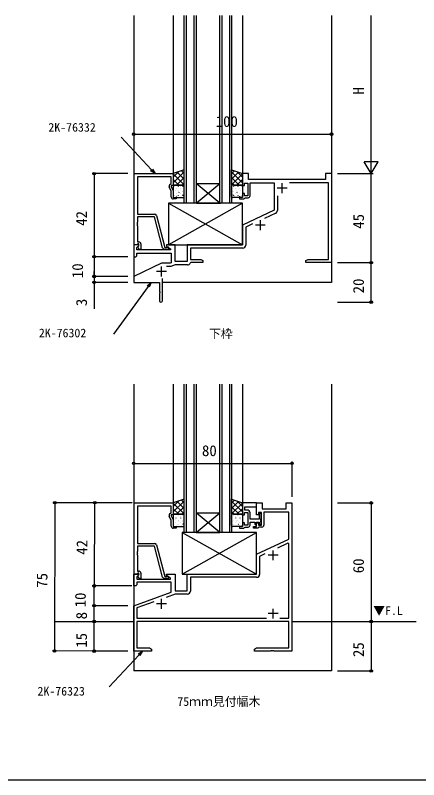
# Model space of a CAD drawing. Units: millimetres, scale not verified. Extents: x -437 to 438, y -344 to 341.
# Drawn here: x -152.6 to 51.3, y -343.6 to 43 of the extents above; entities that cross this region are included whole.
import ezdxf
from ezdxf.enums import TextEntityAlignment as Align

# ---------------------------------------------------------------- set-up
doc = ezdxf.new("R2010")
doc.units = ezdxf.units.MM
doc.header["$LTSCALE"] = 2
for name, color, linetype in [('0-1_USER1', 3, 'Continuous'), ('0-2_YKK_11', 7, 'Continuous'), ('0-3_YKK_12', 2, 'Continuous'), ('0-4_YKK_13', 4, 'Continuous'), ('0-6_YKK_D', 6, 'Continuous'), ('0-7_YKK_ZWAK', 7, 'Continuous')]:
    doc.layers.add(name, color=color, linetype=linetype)
doc.styles.add('ＭＳ ゴシック', font='')
doc.styles.get('ＭＳ ゴシック').set_extended_font_data('MS Gothic')

msp = doc.modelspace()

# ---------------------------------------------------------------- linework, layer by layer
at = {"layer": '0-2_YKK_11'}
for p, q in [((7.272, -37.093), (4.272, -37.093)), ((-17.728, -46.893), (-17.728, -41.893)), ((-15.228, -44.393), (-20.228, -44.393)), ((-20.098, -48.258), (-20.098, -55.715)), ((-20.964, -57.075), (-26.656, -59.729)), ((-28.728, -65.593), (-28.728, -60.593)), ((-26.228, -63.093), (-31.228, -63.093)), ((-75.53, -75.393), (-77.137, -75.393)), ((-78.728, -89.093), (-78.728, -84.093)), ((-76.228, -86.593), (-81.228, -86.593)), ((-78.228, -101.343), (-78.228, -90.156)), ((-22.23, -232.602), (-22.23, -227.602)), ((-19.73, -230.102), (-24.73, -230.102)), ((-75.53, -241.902), (-77.137, -241.902)), ((-76.23, -254.602), (-81.23, -254.602)), ((-78.73, -257.102), (-78.73, -252.102)), ((-22.23, -262.102), (-22.23, -257.102)), ((-19.73, -259.602), (-24.73, -259.602))]:
    msp.add_line(p, q, dxfattribs=at)
for points in [[(-92.53, -73.093), (-92.53, -37.093), (-72.73, -37.093), (-72.73, -43.093), (-73.73, -43.093), (-73.73, -43.593), (-72.73, -45.738), (-72.73, -49.093), (-71.23, -49.093), (-71.23, -49.893), (-72.73, -49.893)], [(4.272, -37.093), (4.272, -40.093), (-34.728, -40.093), (-34.728, -37.093), (-37.728, -37.093), (-37.728, -43.093), (-36.728, -43.093), (-36.728, -41.893), (-35.128, -41.893), (-35.128, -48.293), (-36.728, -48.293), (-36.728, -47.093), (-37.728, -47.093), (-37.728, -49.093), (-39.228, -49.093), (-39.228, -49.893), (-37.028, -49.893), (-36.728, -49.593), (-36.428, -49.293), (-34.928, -49.293)], [(7.272, -37.093), (7.272, -82.093), (1.23, -82.093), (1.047, -81.973), (0.497, -81.973), (0.314, -82.093), (0.23, -82.093), (0.047, -81.973), (-0.503, -81.973), (-0.686, -82.093), (-5.728, -82.093), (-5.728, -81.093), (-4.637, -80.463), (5.642, -80.463), (5.642, -41.723), (-13.983, -41.723)], [(-33.928, -48.293), (-33.928, -41.723), (-21.728, -41.723), (-21.728, -55.632), (-37.728, -63.093), (-37.728, -73.093), (-65.728, -73.093), (-65.728, -81.593), (-71.728, -81.593), (-71.728, -73.093), (-76.228, -73.093), (-76.228, -73.893), (-74.063, -75.143), (-74.183, -75.593), (-91.098, -75.593), (-91.098, -74.488), (-90.092, -73.481), (-90.252, -73.093), (-92.728, -73.093), (-92.728, -79.093), (-91.728, -79.093), (-91.228, -78.593), (-91.228, -77.223), (-73.728, -77.223), (-73.728, -82.178), (-74.32, -82.393), (-78.728, -82.393), (-92.728, -89.093), (-92.728, -92.093), (-79.728, -92.093), (-79.728, -96.635), (-79.608, -96.818), (-79.608, -97.368), (-79.728, -97.552), (-79.728, -101.343)], [(-74.356, -42.455), (-73.73, -42.093), (-73.73, -38.723), (-90.9, -38.723), (-90.9, -57.593), (-82.198, -57.593)], [(-73.73, -48.893), (-73.73, -45.96), (-74.763, -43.744)], [(-78.103, -74.652), (-82.298, -58.993), (-90.9, -58.993), (-90.9, -61.635), (-91.02, -61.818), (-91.02, -62.368), (-90.9, -62.552), (-90.9, -62.635), (-91.02, -62.818), (-91.02, -63.368), (-90.9, -63.552), (-90.9, -71.593), (-90.13, -71.593)], [(-81.233, -58.335), (-76.93, -74.393), (-76.095, -74.393), (-75.907, -74.327)], [(-32.637, -62.518), (-36.098, -64.132), (-36.098, -73.223)], [(-89.13, -72.593), (-89.13, -75.393), (-89.953, -75.393), (-90.703, -74.093), (-90.13, -73.52), (-90.13, -72.593), (-90.7, -72.593), (-90.9, -72.793), (-91.2, -73.093), (-92.53, -73.093)], [(-37.598, -74.723), (-64.098, -74.723), (-64.098, -80.463), (-58.819, -80.463), (-57.728, -81.093), (-57.728, -82.093), (-63.927, -82.093), (-64.206, -82.282)], [(-65.598, -83.223), (-71.834, -83.223), (-74.032, -84.023), (-76.128, -84.023)], [(-92.53, -239.602), (-92.53, -203.602), (-72.73, -203.602), (-72.73, -209.602), (-73.73, -209.602), (-73.73, -210.102), (-72.73, -212.246), (-72.73, -215.602), (-71.23, -215.602), (-71.23, -216.402), (-72.73, -216.402)], [(-30.726, -203.602), (-37.726, -203.602), (-37.726, -209.602), (-36.726, -209.602), (-36.726, -208.402), (-35.126, -208.402), (-35.126, -210.143), (-35.006, -210.327), (-35.006, -210.877), (-35.126, -211.06), (-35.126, -211.143), (-35.006, -211.327), (-35.006, -211.877), (-35.126, -212.06), (-35.126, -212.143), (-35.006, -212.327), (-35.006, -212.877), (-35.126, -213.06), (-35.126, -214.802), (-36.726, -214.802), (-36.726, -213.602), (-37.726, -213.602), (-37.726, -215.602), (-39.226, -215.602), (-39.226, -216.402), (-37.026, -216.402), (-36.726, -216.102), (-36.426, -215.802), (-34.926, -215.802)], [(-35.426, -207.202), (-36.526, -207.202), (-36.526, -205.532), (-30.726, -205.532), (-30.726, -203.602)], [(-27.93, -215.802), (-29.43, -215.802), (-29.73, -216.102), (-30.03, -216.402), (-32.23, -216.402), (-32.23, -215.602), (-30.73, -215.602), (-30.73, -213.602), (-29.73, -213.602), (-29.73, -214.802), (-28.13, -214.802), (-28.13, -208.402), (-29.73, -208.402), (-29.73, -209.602), (-30.73, -209.602), (-30.73, -203.602), (-27.73, -203.602), (-27.73, -206.602), (-15.73, -206.602), (-15.73, -203.602), (-12.73, -203.602), (-12.73, -278.602), (-21.771, -278.602), (-21.955, -278.482), (-22.505, -278.482), (-22.688, -278.602), (-22.771, -278.602), (-22.955, -278.482), (-23.505, -278.482), (-23.688, -278.602), (-31.73, -278.602), (-31.73, -277.602), (-30.638, -276.972), (-14.36, -276.972), (-14.36, -263.602)], [(-14.36, -263.602), (-91.1, -263.602), (-91.1, -276.972), (-84.821, -276.972), (-83.73, -277.602), (-83.73, -278.602), (-92.73, -278.602), (-92.73, -255.602), (-73.73, -248.686), (-73.73, -243.732), (-91.23, -243.732), (-91.23, -245.102), (-91.73, -245.602), (-92.73, -245.602), (-92.73, -239.602), (-90.254, -239.602), (-90.093, -239.99), (-91.1, -240.996), (-91.1, -242.102), (-74.185, -242.102), (-74.064, -241.652), (-76.23, -240.402), (-76.23, -239.602), (-71.73, -239.602), (-71.73, -248.102), (-65.73, -248.102), (-65.73, -239.602), (-30.73, -239.602), (-30.73, -229.602), (-14.36, -221.968), (-14.36, -208.232), (-26.93, -208.232), (-26.93, -214.802)], [(-74.356, -208.964), (-73.73, -208.602), (-73.73, -205.232), (-90.9, -205.232), (-90.9, -224.102), (-82.198, -224.102)], [(-29.026, -208.702), (-29.326, -209.002), (-29.326, -211.802), (-33.926, -211.802), (-33.926, -208.702)], [(-73.73, -215.402), (-73.73, -212.468), (-74.763, -210.252)], [(-28.326, -213.802), (-28.326, -213.46), (-28.446, -213.277), (-28.446, -212.727), (-28.326, -212.543), (-28.326, -212.46), (-28.446, -212.277), (-28.446, -211.727), (-28.326, -211.543), (-28.326, -209.402)], [(-33.926, -214.802), (-33.926, -213.302), (-31.526, -213.302), (-31.526, -214.302), (-31.026, -214.802), (-30.726, -214.502), (-30.726, -213.302), (-29.326, -213.302), (-29.326, -214.202), (-29.026, -214.502)], [(-18.867, -261.972), (-14.36, -261.972), (-14.36, -224.277), (-14.822, -223.982), (-20.076, -226.432)], [(-78.103, -241.16), (-82.298, -225.502), (-90.9, -225.502), (-90.9, -228.143), (-91.02, -228.327), (-91.02, -228.877), (-90.9, -229.06), (-90.9, -229.143), (-91.02, -229.327), (-91.02, -229.877), (-90.9, -230.06), (-90.9, -238.102), (-90.13, -238.102)], [(-81.233, -224.843), (-76.93, -240.902), (-76.095, -240.902), (-75.907, -240.835)], [(-26.425, -229.393), (-29.1, -230.64), (-29.1, -239.732)], [(-89.13, -239.102), (-89.13, -241.902), (-89.953, -241.902), (-90.703, -240.602), (-90.13, -240.028), (-90.13, -239.102), (-90.7, -239.102), (-90.9, -239.302), (-91.2, -239.602), (-92.53, -239.602)], [(-30.6, -241.232), (-64.1, -241.232), (-64.1, -248.232)], [(-65.6, -249.732), (-71.836, -249.732), (-76.409, -251.396)], [(-82.567, -253.638), (-91.1, -256.743), (-91.1, -261.972), (-25.592, -261.972)]]:
    msp.add_lwpolyline(points, dxfattribs=at)
for centre, radius, start, end in [((-73.856, -43.321), 1, 119.99999, 205), ((-72.73, -48.893), 1, 180.00002, 270), ((-34.928, -48.293), 1, 270, 359.99998), ((-82.198, -58.593), 1, 14.99998, 89.99998), ((-21.598, -55.715), 1.5, 294.99998, 359.99998), ((-90.13, -72.593), 1, 0, 89.99998), ((-37.598, -73.223), 1.5, 270, 359.99998), ((-77.137, -74.393), 1, 195, 270), ((-75.53, -74.793), 0.6, 270, 128.94243), ((-65.598, -81.723), 1.5, 270, 338.14726), ((-78.978, -101.343), 0.75, 179.99996, 0), ((-35.426, -208.702), 1.5, 0, 89.99998), ((-29.026, -209.402), 0.7, 0, 89.99998), ((-73.856, -209.83), 1, 120.00002, 205.00003), ((-72.73, -215.402), 1, 180.00001, 269.99999), ((-34.926, -214.802), 1, 270, 359.99998), ((-29.026, -213.802), 0.7, 270, 359.99998), ((-27.93, -214.802), 1, 270, 359.99998), ((-82.198, -225.102), 1, 14.99997, 89.99998), ((-90.13, -239.102), 1, 0.00001, 89.99999), ((-77.137, -240.902), 1, 195, 270.00001), ((-75.53, -241.302), 0.6, 270.00003, 128.94244), ((-30.6, -239.732), 1.5, 270, 359.99998), ((-65.6, -248.232), 1.5, 270, 359.99998)]:
    msp.add_arc(centre, radius, start, end, dxfattribs=at)
at = {"layer": '0-3_YKK_12'}
for p, q in [((-92.73, 42.907), (-92.73, -92.093)), ((-72.73, 42.907), (-72.73, -37.093)), ((-67.228, -52.093), (-67.228, 42.907)), ((-66.228, 42.907), (-66.228, -52.093)), ((-62.228, -52.093), (-62.228, 42.907)), ((-61.228, 42.907), (-61.228, -52.093)), ((-49.228, -52.093), (-49.228, 42.907)), ((-48.228, 42.907), (-48.228, -52.093)), ((-44.228, -52.093), (-44.228, 42.907)), ((-43.228, 42.907), (-43.228, -52.093)), ((-37.73, 42.907), (-37.73, -37.093)), ((7.27, 42.907), (7.27, -92.093)), ((-49.228, -52.093), (-61.228, -42.093)), ((-61.228, -52.093), (-49.228, -42.093)), ((-61.228, -42.093), (-49.228, -42.093)), ((-60.828, -52.093), (-67.228, -52.093)), ((-60.828, -52.093), (-48.828, -52.093)), ((-43.228, -52.093), (-48.828, -52.093)), ((7.27, -92.093), (-78.228, -92.093)), ((-72.73, -143.602), (-72.73, -203.602)), ((-67.231, -218.602), (-67.231, -143.602)), ((-66.231, -143.602), (-66.231, -218.602)), ((-62.231, -218.602), (-62.231, -143.602)), ((-61.231, -143.602), (-61.231, -218.602)), ((-49.231, -218.602), (-49.231, -143.602)), ((-48.231, -143.602), (-48.231, -218.602)), ((-44.231, -218.602), (-44.231, -143.602)), ((-43.231, -143.602), (-43.231, -218.602)), ((-37.73, -143.602), (-37.73, -203.602)), ((-49.231, -218.602), (-61.231, -208.602)), ((-61.231, -218.602), (-49.231, -208.602)), ((-61.231, -208.602), (-49.231, -208.602)), ((-61.231, -218.602), (-67.231, -218.602)), ((-61.231, -218.602), (-49.231, -218.602)), ((-43.231, -218.602), (-49.231, -218.602)), ((-132.727, -263.602), (-92.728, -263.602)), ((-12.728, -263.602), (49.969, -263.602)), ((7.27, -288.602), (-92.73, -288.602))]:
    msp.add_line(p, q, dxfattribs=at)
for points in [[(-92.73, -143.602), (-92.73, -263.602), (-92.73, -288.602)], [(7.27, -143.602), (7.27, -263.602), (7.27, -288.602)]]:
    msp.add_lwpolyline(points, dxfattribs=at)
at = {"layer": '0-4_YKK_13'}
for p, q in [((-72.728, -41.676), (-67.228, -36.176)), ((-72.728, -38.847), (-70.071, -36.19)), ((-72.728, -37.201), (-67.228, -42.701)), ((-70.697, -36.403), (-67.228, -39.872)), ((-68.586, -35.685), (-67.228, -37.044)), ((-41.87, -35.685), (-43.228, -37.044)), ((-37.728, -41.676), (-43.228, -36.176)), ((-39.759, -36.403), (-43.228, -39.872)), ((-37.728, -37.201), (-43.228, -42.701)), ((-37.728, -38.847), (-40.385, -36.19)), ((-72.728, -40.029), (-69.879, -42.878)), ((-71.102, -42.878), (-67.228, -39.004)), ((-68.273, -42.878), (-67.228, -41.833)), ((-39.354, -42.878), (-43.228, -39.004)), ((-42.182, -42.878), (-43.228, -41.833)), ((-37.728, -40.029), (-40.577, -42.878)), ((-72.728, -42.857), (-72.707, -42.878)), ((-72.728, -43.378), (-72.728, -48.593)), ((-72.572, -43.639), (-72.572, -43.677)), ((-72.572, -45.919), (-72.572, -45.957)), ((-68.128, -42.878), (-72.228, -42.878)), ((-71.832, -45.371), (-71.835, -45.378)), ((-71.361, -44.708), (-71.361, -44.745)), ((-71.004, -43.03), (-71.006, -43.037)), ((-70.414, -42.916), (-70.455, -42.979)), ((-70.33, -43.639), (-70.33, -43.677)), ((-70.33, -45.919), (-70.33, -45.957)), ((-69.873, -45.855), (-69.876, -45.862)), ((-69.132, -43.762), (-69.135, -43.769)), ((-69.119, -44.708), (-69.119, -44.745)), ((-68.087, -43.639), (-68.087, -43.677)), ((-68.087, -45.919), (-68.087, -45.957)), ((-67.901, -46.304), (-67.904, -46.311)), ((-67.228, -48.593), (-67.228, -43.378)), ((-43.228, -48.593), (-43.228, -43.378)), ((-42.554, -46.304), (-42.552, -46.311)), ((-42.368, -43.639), (-42.368, -43.677)), ((-42.368, -45.919), (-42.368, -45.957)), ((-42.328, -42.878), (-38.228, -42.878)), ((-41.337, -44.708), (-41.337, -44.745)), ((-41.324, -43.762), (-41.321, -43.769)), ((-40.583, -45.855), (-40.58, -45.862)), ((-40.126, -43.639), (-40.126, -43.677)), ((-40.126, -45.919), (-40.126, -45.957)), ((-40.042, -42.916), (-40.001, -42.979)), ((-39.452, -43.03), (-39.45, -43.037)), ((-39.095, -44.708), (-39.095, -44.745)), ((-38.624, -45.371), (-38.621, -45.378)), ((-37.883, -43.639), (-37.883, -43.677)), ((-37.883, -45.919), (-37.883, -45.957)), ((-37.728, -42.857), (-37.749, -42.878)), ((-37.728, -43.378), (-37.728, -48.593)), ((-72.573, -47.463), (-72.576, -47.47)), ((-72.572, -48.199), (-72.572, -48.237)), ((-72.228, -49.093), (-67.728, -49.093)), ((-71.361, -46.988), (-71.361, -47.025)), ((-71.194, -48.535), (-71.236, -48.598)), ((-70.602, -47.912), (-70.604, -47.919)), ((-70.33, -48.199), (-70.33, -48.237)), ((-69.859, -46.518), (-69.901, -46.581)), ((-69.119, -46.988), (-69.119, -47.025)), ((-68.73, -48.644), (-68.733, -48.651)), ((-68.087, -48.199), (-68.087, -48.237)), ((-67.817, -47.872), (-67.858, -47.935)), ((-38.228, -49.093), (-42.728, -49.093)), ((-42.639, -47.872), (-42.597, -47.935)), ((-42.368, -48.199), (-42.368, -48.237)), ((-41.726, -48.644), (-41.723, -48.651)), ((-41.337, -46.988), (-41.337, -47.025)), ((-40.596, -46.518), (-40.555, -46.581)), ((-40.126, -48.199), (-40.126, -48.237)), ((-39.854, -47.912), (-39.852, -47.919)), ((-39.261, -48.535), (-39.22, -48.598)), ((-39.095, -46.988), (-39.095, -47.025)), ((-37.883, -48.199), (-37.883, -48.237)), ((-37.882, -47.463), (-37.88, -47.47)), ((-37.73, -52.093), (-75.23, -73.093)), ((-75.23, -52.093), (-37.73, -73.093)), ((-72.731, -208.184), (-67.231, -202.684)), ((-72.731, -205.356), (-70.074, -202.698)), ((-72.731, -203.709), (-67.231, -209.209)), ((-70.7, -202.911), (-67.231, -206.38)), ((-68.589, -202.194), (-67.231, -203.552)), ((-41.873, -202.194), (-43.231, -203.552)), ((-37.731, -208.184), (-43.231, -202.684)), ((-39.762, -202.911), (-43.231, -206.38)), ((-37.731, -203.709), (-43.231, -209.209)), ((-37.731, -205.356), (-40.388, -202.698)), ((-72.731, -206.537), (-69.882, -209.386)), ((-71.105, -209.386), (-67.231, -205.512)), ((-68.277, -209.386), (-67.231, -208.341)), ((-39.357, -209.386), (-43.231, -205.512)), ((-42.186, -209.386), (-43.231, -208.341)), ((-37.731, -206.537), (-40.58, -209.386)), ((-72.731, -209.366), (-72.71, -209.386)), ((-72.731, -209.886), (-72.731, -215.102)), ((-72.576, -210.147), (-72.576, -210.185)), ((-72.576, -212.427), (-72.576, -212.465)), ((-68.131, -209.386), (-72.231, -209.386)), ((-71.836, -211.879), (-71.838, -211.886)), ((-71.364, -211.216), (-71.364, -211.254)), ((-71.007, -209.539), (-71.009, -209.546)), ((-70.417, -209.425), (-70.458, -209.487)), ((-70.333, -210.147), (-70.333, -210.185)), ((-70.333, -212.427), (-70.333, -212.465)), ((-69.876, -212.363), (-69.879, -212.37)), ((-69.135, -210.271), (-69.138, -210.278)), ((-69.122, -211.216), (-69.122, -211.254)), ((-68.091, -210.147), (-68.091, -210.185)), ((-68.091, -212.427), (-68.091, -212.465)), ((-67.231, -215.102), (-67.231, -209.886)), ((-43.231, -215.102), (-43.231, -209.886)), ((-42.372, -210.147), (-42.372, -210.185)), ((-42.372, -212.427), (-42.372, -212.465)), ((-42.331, -209.386), (-38.231, -209.386)), ((-41.34, -211.216), (-41.34, -211.254)), ((-41.327, -210.271), (-41.325, -210.278)), ((-40.586, -212.363), (-40.583, -212.37)), ((-40.129, -210.147), (-40.129, -210.185)), ((-40.129, -212.427), (-40.129, -212.465)), ((-40.046, -209.425), (-40.004, -209.487)), ((-39.455, -209.539), (-39.453, -209.546)), ((-39.098, -211.216), (-39.098, -211.254)), ((-38.627, -211.879), (-38.624, -211.886)), ((-37.887, -210.147), (-37.887, -210.185)), ((-37.887, -212.427), (-37.887, -212.465)), ((-37.731, -209.366), (-37.752, -209.386)), ((-37.731, -209.886), (-37.731, -215.102)), ((-72.577, -213.971), (-72.579, -213.979)), ((-72.576, -214.707), (-72.576, -214.745)), ((-72.231, -215.602), (-67.731, -215.602)), ((-71.364, -213.496), (-71.364, -213.534)), ((-71.198, -215.044), (-71.239, -215.106)), ((-70.605, -214.421), (-70.607, -214.428)), ((-70.333, -214.707), (-70.333, -214.745)), ((-69.863, -213.027), (-69.904, -213.089)), ((-69.122, -213.496), (-69.122, -213.534)), ((-68.733, -215.153), (-68.736, -215.16)), ((-68.091, -214.707), (-68.091, -214.745)), ((-67.905, -212.812), (-67.907, -212.82)), ((-67.82, -214.38), (-67.862, -214.443)), ((-38.231, -215.602), (-42.731, -215.602)), ((-42.642, -214.38), (-42.601, -214.443)), ((-42.558, -212.812), (-42.555, -212.82)), ((-42.372, -214.707), (-42.372, -214.745)), ((-41.729, -215.153), (-41.726, -215.16)), ((-41.34, -213.496), (-41.34, -213.534)), ((-40.6, -213.027), (-40.558, -213.089)), ((-40.129, -214.707), (-40.129, -214.745)), ((-39.857, -214.421), (-39.855, -214.428)), ((-39.265, -215.044), (-39.223, -215.106)), ((-39.098, -213.496), (-39.098, -213.534)), ((-37.887, -214.707), (-37.887, -214.745)), ((-37.886, -213.971), (-37.883, -213.979)), ((-68.23, -239.602), (-30.73, -218.602)), ((-68.23, -218.602), (-30.73, -239.602))]:
    msp.add_line(p, q, dxfattribs=at)
for points in [[(-72.728, -37.093), (-72.728, -42.878), (-67.228, -42.878), (-67.228, -35.224)], [(-37.728, -37.093), (-37.728, -42.878), (-43.228, -42.878), (-43.228, -35.224)], [(-75.23, -73.093), (-37.73, -73.093), (-37.73, -52.093), (-75.23, -52.093)], [(-72.731, -203.602), (-72.731, -209.386), (-67.231, -209.386), (-67.231, -201.732)], [(-37.731, -203.602), (-37.731, -209.386), (-43.231, -209.386), (-43.231, -201.732)], [(-68.23, -239.602), (-30.73, -239.602), (-30.73, -218.602), (-68.23, -218.602)]]:
    msp.add_lwpolyline(points, close=True, dxfattribs=at)
for centre, start, end in [((-72.228, -43.378), 90, 180), ((-67.728, -43.378), 0, 90), ((-42.728, -43.378), 90, 180), ((-38.228, -43.378), 0, 90), ((-72.228, -48.593), 180, 270), ((-67.728, -48.593), 270, 0), ((-42.728, -48.593), 180, 270), ((-38.228, -48.593), 270, 0), ((-72.231, -209.886), 90, 180), ((-67.731, -209.886), 0, 90), ((-42.731, -209.886), 90, 180), ((-38.231, -209.886), 0, 90), ((-72.231, -215.102), 180, 270), ((-67.731, -215.102), 270, 0), ((-42.731, -215.102), 180, 270), ((-38.231, -215.102), 270, 0)]:
    msp.add_arc(centre, 0.5, start, end, dxfattribs=at)
at = {"layer": '0-6_YKK_D'}
for p, q in [((27.27, -30.093), (27.27, 42.907)), ((-92.728, -17.093), (7.272, -17.093)), ((27.27, -37.093), (27.27, -24.969)), ((27.27, -37.093), (23.77, -31.031)), ((30.77, -31.031), (23.77, -31.031)), ((27.27, -37.093), (30.77, -31.031)), ((-95.73, -37.093), (-113.728, -37.093)), ((-112.728, -37.093), (-112.728, -79.093)), ((10.27, -37.093), (28.272, -37.093)), ((27.272, -82.093), (27.272, -37.093)), ((-95.73, -79.093), (-113.728, -79.093)), ((-95.73, -79.093), (-113.728, -79.093)), ((-112.728, -79.093), (-112.728, -89.093)), ((10.27, -82.093), (28.272, -82.093)), ((10.27, -82.093), (28.272, -82.093)), ((27.272, -102.093), (27.272, -82.093)), ((-112.728, -89.093), (-112.728, -86.543)), ((-95.73, -89.093), (-113.728, -89.093)), ((-95.73, -89.093), (-113.728, -89.093)), ((-95.73, -92.093), (-113.728, -92.093)), ((-112.728, -89.093), (-112.728, -92.093)), ((-112.728, -92.093), (-112.728, -105.54)), ((10.27, -102.093), (28.272, -102.093)), ((-92.727, -183.602), (-12.727, -183.602)), ((-12.727, -200.602), (-12.727, -182.602)), ((-95.73, -203.593), (-133.601, -203.492)), ((-132.601, -203.495), (-132.801, -278.495)), ((-93.53, -203.597), (-113.413, -203.502)), ((-112.613, -245.507), (-112.413, -203.507)), ((10.27, -203.602), (28.27, -203.602)), ((27.27, -203.602), (27.27, -263.602)), ((-95.73, -245.602), (-113.73, -245.602)), ((-93.73, -245.597), (-113.613, -245.502)), ((-112.73, -255.602), (-112.73, -245.602)), ((-95.73, -255.602), (-113.73, -255.602)), ((-95.73, -255.602), (-113.73, -255.602)), ((-112.73, -263.602), (-112.73, -255.602)), ((-113.727, -263.602), (-113.73, -263.602)), ((-113.727, -263.602), (-113.73, -263.602)), ((-112.73, -278.602), (-112.73, -263.602)), ((27.27, -263.602), (27.27, -288.602)), ((-95.73, -278.594), (-133.801, -278.492)), ((-95.73, -278.602), (-113.73, -278.602)), ((10.27, -288.602), (28.27, -288.602))]:
    msp.add_line(p, q, dxfattribs=at)
for points in [[(-81.975, -37.093), (-83.709, -35.223), (-99.05, -18.674)], [(-83.208, -34.759), (-81.975, -37.093), (-84.21, -35.688)], [(-83.925, -92.093), (-85.422, -94.158), (-102.894, -118.262)], [(-85.975, -93.757), (-83.925, -92.093), (-84.869, -94.559)], [(-88.321, -278.602), (-90.064, -280.463), (-105.129, -296.549)], [(-90.563, -279.996), (-88.321, -278.602), (-89.565, -280.93)]]:
    msp.add_lwpolyline(points, dxfattribs=at)
for centre in [(-92.728, -17.093), (7.272, -17.093), (-112.728, -37.093), (-112.728, -79.093), (-112.728, -79.093), (27.272, -82.093), (27.272, -82.093), (-112.728, -89.093), (-112.728, -89.093), (-112.728, -92.093), (27.272, -102.093), (-92.727, -183.602), (-12.727, -183.602), (-132.601, -203.495), (-112.413, -203.507), (27.27, -203.602), (-112.73, -245.602), (-112.613, -245.507), (-112.73, -255.602), (-112.73, -255.602), (-112.73, -263.602), (-112.73, -263.602), (27.27, -263.602), (27.27, -263.602), (-132.801, -278.495), (-112.73, -278.602), (27.27, -288.602)]:
    msp.add_circle(centre, 0.637, dxfattribs=at)
at = {"layer": '0-7_YKK_ZWAK'}
msp.add_lwpolyline([(-436.7, -343.6), (438.3, -343.6), (438.3, 306.4)], dxfattribs=at)

# ---------------------------------------------------------------- texts
at = {"layer": '0-1_USER1', "style": 'ＭＳ ゴシック'}
for s, p in [('下枠', (-54.7, -121.6)), ('▼F.L', (28.3, -261.6)), ('75ｍｍ見付幅木', (-70.7, -307.6))]:
    msp.add_text(s, height=4.399, dxfattribs=at).set_placement(p, align=Align.BOTTOM_LEFT)
at = {"layer": '0-6_YKK_D', "style": 'ＭＳ ゴシック'}
for s, rotation, p in [('H', 90, (25.27, 2.912)), ('42', 90, (-114.728, -63.463)), ('45', 90, (25.272, -64.963)), ('10', 90, (-116.728, -89.931)), ('20', 90, (25.272, -97.633)), ('3', 90, (-114.728, -104.094)), ('42', 89.727, (-114.539, -229.867)), ('60', 90, (25.27, -239.163)), ('75', 89.847, (-134.716, -246.529)), ('10', 90, (-115.311, -256.44)), ('8', 90, (-114.73, -262.505)), ('15', 90, (-114.73, -276.854)), ('25', 90, (25.27, -281.556))]:
    msp.add_text(s, height=5.499, rotation=rotation, dxfattribs=at).set_placement(p, align=Align.BOTTOM_LEFT)
for s, height, p in [('2K-76332', 4.399, (-135.868, -17.174)), ('100', 5.499, (-51.293, -15.093)), ('2K-76302', 4.399, (-140.672, -121.173)), ('80', 5.499, (-58.245, -181.602)), ('2K-76323', 4.399, (-141.373, -302.345))]:
    msp.add_text(s, height=height, dxfattribs=at).set_placement(p, align=Align.BOTTOM_LEFT)

doc.saveas('drawing.dxf')
